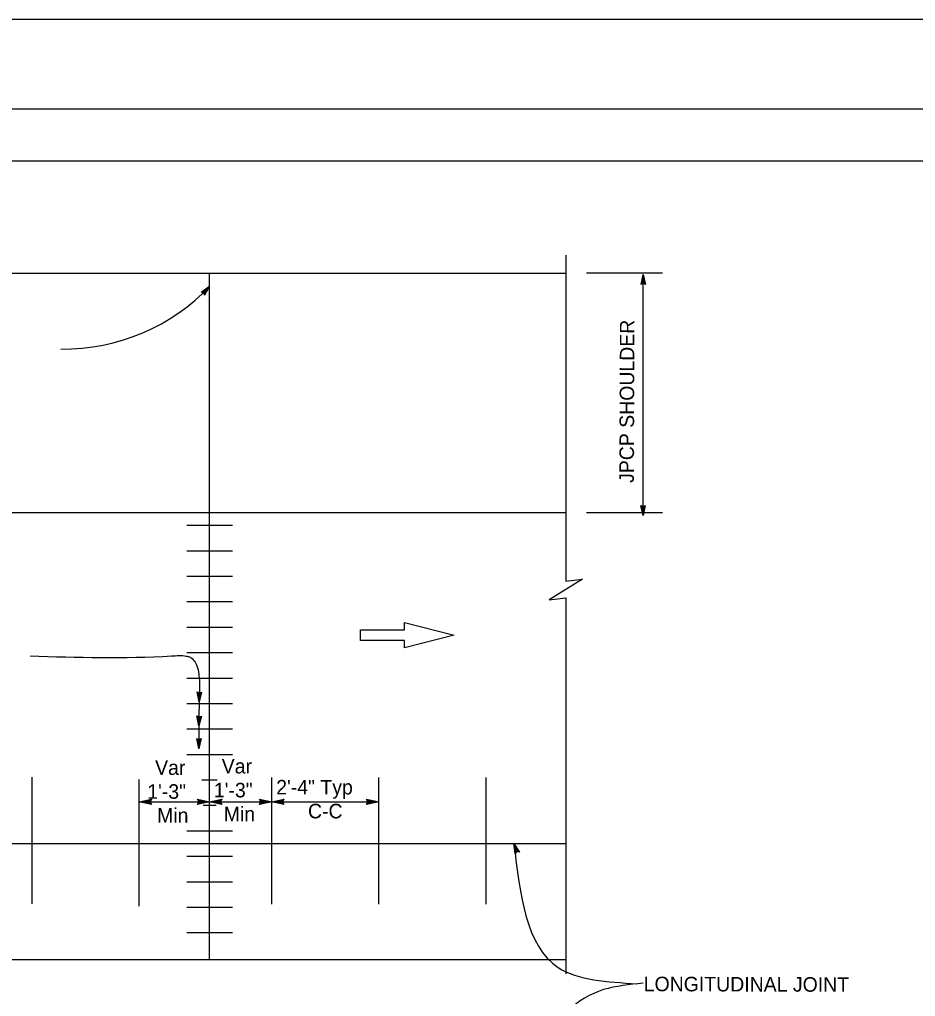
# Model space of a CAD drawing. Extents: x -894 to 866, y -472 to 714.
# Drawn here: x -169 to 262, y 243.4 to 713.6 of the extents above; entities that cross this region are included whole.
import ezdxf

# ---------------------------------------------------------------- set-up
doc = ezdxf.new("R2010")
doc.units = 0
for name, color, linetype in [('border_PLOTTING-ELEMENTS', 7, 'Continuous'), ('border_rw_22x34_Cut_Lines', 7, 'Continuous'), ('border_SHEET', 7, 'Continuous'), ('pp_PRESENTATION', 7, 'Continuous'), ('rd_PAVEMENT', 7, 'Continuous'), ('rd_PAVEMENT-anno', 7, 'Continuous'), ('STR_Reinforcement A', 7, 'Continuous'), ('STR_Reinforcement B', 7, 'Continuous')]:
    doc.layers.add(name, color=color, linetype=linetype)

msp = doc.modelspace()

# ---------------------------------------------------------------- linework, layer by layer
at = {"layer": 'border_PLOTTING-ELEMENTS'}
for points in [[(-894.04, -472.45), (865.96, -472.45), (865.96, 713.55), (-894.04, 713.55)], [(-864.04, 670.55), (835.96, 670.55), (835.96, -429.45), (-864.04, -429.45)]]:
    msp.add_lwpolyline(points, close=True, dxfattribs=at)
at = {"layer": 'border_rw_22x34_Cut_Lines'}
msp.add_lwpolyline([(-864.04, 670.55), (835.96, 670.55), (835.96, -429.45), (-864.04, -429.45)], close=True, dxfattribs=at)
at = {"layer": 'border_SHEET'}
msp.add_line((-814.04, 645.55), (810.96, 645.55), dxfattribs=at)
at = {"layer": 'pp_PRESENTATION'}
for p, q in [((16.21, 419.75), (16.21, 423.39)), ((16.21, 423.39), (40.12, 417.25)), ((-4.89, 417.25), (-4.89, 419.75)), ((-4.89, 419.75), (16.21, 419.75)), ((-4.89, 414.75), (-4.89, 417.25)), ((16.21, 414.75), (-4.89, 414.75)), ((40.12, 417.25), (16.21, 411.11)), ((16.21, 411.11), (16.21, 414.75))]:
    msp.add_line(p, q, dxfattribs=at)
at = {"layer": 'rd_PAVEMENT'}
for p, q in [((93.8, 600.18), (93.8, 443.22)), ((-391.27, 591.46), (93.8, 591.46)), ((-77.54, 261.16), (-77.54, 591.46)), ((-391.27, 476.27), (93.8, 476.27)), ((-77.54, 261.16), (-77.54, 476.27)), ((101.8, 444.22), (85.8, 434.22)), ((93.8, 443.22), (101.8, 444.22)), ((85.8, 434.22), (93.8, 435.22)), ((93.8, 435.22), (93.8, 254.26)), ((-657.74, 316.97), (50.2, 316.97)), ((-28.53, 316.97), (-0.97, 316.97)), ((-28.53, 316.97), (-0.97, 316.97)), ((50.2, 316.97), (93.8, 316.97)), ((-282.09, 261.16), (93.8, 261.16))]:
    msp.add_line(p, q, dxfattribs=at)
at = {"layer": 'rd_PAVEMENT-anno'}
for p, q in [((103.8, 591.56), (140.36, 591.56)), ((129.99, 586.02), (131.06, 590.82)), ((130.28, 586.2), (131.06, 589.72)), ((130.57, 586.38), (131.06, 588.61)), ((131.04, 475), (131.04, 590.21)), ((131.06, 590.82), (131.06, 590.82)), ((131.06, 590.82), (132.13, 586.02)), ((131.06, 588.61), (131.56, 586.35)), ((131.07, 589.71), (131.84, 586.21)), ((-81.57, 582.35), (-77.56, 585.19)), ((-81.24, 582.29), (-78.3, 584.37)), ((-80.9, 582.23), (-79.04, 583.55)), ((-79.04, 583.55), (-80.18, 581.54)), ((-78.3, 584.37), (-80.07, 581.25)), ((-77.56, 585.19), (-79.98, 580.92)), ((-77.56, 585.19), (-77.56, 585.19)), ((131.06, 586.66), (129.99, 586.02)), ((129.99, 586.02), (129.99, 586.02)), ((130.84, 586.53), (131.06, 587.51)), ((131.06, 587.51), (131.28, 586.54)), ((132.13, 586.02), (131.06, 586.66)), ((132.13, 586.02), (132.13, 586.02)), ((-80.34, 582.11), (-81.57, 582.35)), ((-81.57, 582.35), (-81.57, 582.35)), ((-80.6, 582.15), (-79.78, 582.73)), ((-79.98, 580.92), (-80.34, 582.11)), ((-79.78, 582.73), (-80.27, 581.87)), ((-79.98, 580.92), (-79.98, 580.92)), ((130.96, 474.81), (129.89, 479.62)), ((129.89, 479.61), (129.89, 479.61)), ((129.89, 479.61), (130.96, 478.97)), ((130.96, 478.97), (132.03, 479.61)), ((132.03, 479.61), (130.96, 474.81)), ((132.03, 479.61), (132.03, 479.61)), ((103.8, 476.25), (140.36, 476.25)), ((130.96, 475.93), (130.18, 479.43)), ((130.96, 477.03), (130.46, 479.29)), ((130.96, 478.13), (130.75, 479.1)), ((131.75, 479.44), (130.96, 475.92)), ((131.46, 479.25), (130.96, 477.03)), ((131.18, 479.11), (130.96, 478.13)), ((130.96, 474.81), (130.96, 474.81)), ((-82.59, 385.13), (-83.52, 389.96)), ((-83.52, 389.95), (-83.52, 389.95)), ((-83.52, 389.95), (-82.48, 389.28)), ((-82.57, 386.24), (-83.24, 389.76)), ((-82.53, 387.34), (-82.97, 389.61)), ((-82.5, 388.44), (-82.68, 389.41)), ((-81.39, 389.89), (-82.59, 385.13)), ((-81.68, 389.73), (-82.56, 386.23)), ((-81.97, 389.55), (-82.53, 387.34)), ((-82.25, 389.42), (-82.5, 388.44)), ((-82.48, 389.28), (-81.39, 389.89)), ((-81.39, 389.89), (-81.39, 389.89)), ((-82.59, 385.13), (-82.59, 385.13)), ((-82.72, 373.54), (-83.65, 378.37)), ((-83.65, 378.37), (-83.65, 378.37)), ((-83.65, 378.37), (-82.61, 377.7)), ((-82.69, 374.65), (-83.37, 378.17)), ((-82.66, 375.75), (-83.1, 378.02)), ((-82.63, 376.85), (-82.81, 377.82)), ((-81.52, 378.3), (-82.72, 373.54)), ((-81.8, 378.14), (-82.69, 374.64)), ((-82.1, 377.96), (-82.66, 375.75)), ((-82.38, 377.83), (-82.63, 376.85)), ((-82.61, 377.7), (-81.52, 378.3)), ((-81.52, 378.3), (-81.52, 378.3)), ((-82.72, 373.54), (-82.72, 373.54)), ((-82.74, 362.68), (-83.76, 367.49)), ((-83.76, 367.49), (-83.76, 367.49)), ((-83.76, 367.49), (-82.7, 366.84)), ((-82.73, 363.8), (-83.47, 367.3)), ((-82.71, 364.89), (-83.2, 367.16)), ((-82.7, 366), (-82.91, 366.97)), ((-81.62, 367.47), (-82.74, 362.68)), ((-81.91, 367.3), (-82.73, 363.79)), ((-82.2, 367.12), (-82.71, 364.89)), ((-82.7, 366.84), (-81.62, 367.47)), ((-82.48, 366.98), (-82.7, 366)), ((-81.62, 367.47), (-81.62, 367.47)), ((-82.74, 362.68), (-82.74, 362.68)), ((-111.38, 337.06), (-77.54, 337.06)), ((-77.54, 337.06), (-47.69, 337.06)), ((-47.69, 337.06), (3.88, 337.06)), ((69.5, 312.1), (68.88, 316.98)), ((68.88, 316.98), (68.88, 316.98)), ((68.88, 316.98), (71.51, 312.82)), ((69.71, 312.36), (69.25, 315.94)), ((69.26, 315.93), (71.17, 312.9)), ((70.29, 313.07), (69.5, 312.1)), ((69.5, 312.1), (69.5, 312.1)), ((69.91, 312.63), (69.63, 314.9)), ((69.63, 314.9), (70.87, 312.94)), ((70.13, 312.86), (70, 313.86)), ((70, 313.86), (70.53, 313.02)), ((71.51, 312.82), (70.29, 313.07)), ((71.51, 312.82), (71.51, 312.82))]:
    msp.add_line(p, q, dxfattribs=at)
for points in [[(-105.48, 335.74), (-111.38, 337.06), (-105.47, 338.37), (-105.69, 338.02), (-110.01, 337.07), (-105.68, 336.09), (-105.89, 336.44), (-108.66, 337.06), (-105.89, 337.67), (-106.11, 337.32), (-107.3, 337.06), (-106.1, 336.79), (-106.26, 337.06), (-105.47, 338.37), (-106.26, 337.06)], [(-83.45, 338.38), (-77.54, 337.06), (-83.45, 335.75), (-83.24, 336.1), (-78.91, 337.06), (-83.24, 338.03), (-83.03, 337.68), (-80.26, 337.06), (-83.03, 336.45), (-82.82, 336.8), (-81.62, 337.07), (-82.82, 337.33), (-82.66, 337.06), (-83.45, 335.75), (-82.66, 337.06)], [(-71.63, 335.74), (-77.54, 337.06), (-71.63, 338.37), (-71.84, 338.02), (-76.17, 337.07), (-71.84, 336.09), (-72.05, 336.44), (-74.82, 337.06), (-72.05, 337.67), (-72.26, 337.32), (-73.46, 337.06), (-72.26, 336.79), (-72.42, 337.06), (-71.63, 338.37), (-72.42, 337.06)], [(-53.6, 338.38), (-47.69, 337.06), (-53.6, 335.75), (-53.39, 336.1), (-49.06, 337.06), (-53.39, 338.03), (-53.18, 337.68), (-50.41, 337.06), (-53.18, 336.45), (-52.97, 336.8), (-51.77, 337.07), (-52.97, 337.33), (-52.81, 337.06), (-53.6, 335.75), (-52.81, 337.06)], [(-41.79, 335.74), (-47.69, 337.06), (-41.79, 338.37), (-42, 338.02), (-46.32, 337.07), (-42, 336.09), (-42.2, 336.44), (-44.97, 337.06), (-42.21, 337.67), (-42.42, 337.32), (-43.61, 337.06), (-42.41, 336.79), (-42.58, 337.06), (-41.79, 338.37), (-42.58, 337.06)], [(-2.03, 338.38), (3.88, 337.06), (-2.03, 335.75), (-1.82, 336.1), (2.51, 337.06), (-1.82, 338.03), (-1.61, 337.68), (1.16, 337.06), (-1.61, 336.45), (-1.4, 336.8), (-0.2, 337.07), (-1.4, 337.33), (-1.24, 337.06), (-2.03, 335.75), (-1.24, 337.06)]]:
    msp.add_lwpolyline(points, close=True, dxfattribs=at)
msp.add_ellipse((-148.85, 640.2), major_axis=(93.27, 0), ratio=0.91455, start_param=4.709473, end_param=5.582789, dxfattribs=at)
for points in [[(-163.92, 407.26), (-95.82, 407.26), (-88.83, 407.21), (-88.02, 407.05), (-86.61, 406.44), (-84.51, 404.2), (-82.57, 396.74), (-82.45, 387.46), (-82.72, 378.93), (-82.72, 362.49)], [(68.91, 316.99), (90.13, 257.34), (127.87, 249.5)], [(131.01, 249.68), (111.96, 246.63), (63.5, 175.22)]]:
    msp.add_spline(points, degree=3, dxfattribs=at)
at = {"layer": 'STR_Reinforcement A'}
for p, q in [((-88.56, 470.15), (-66.52, 470.15)), ((-88.56, 457.89), (-66.52, 457.89)), ((-88.56, 445.64), (-66.52, 445.64)), ((-88.56, 433.39), (-66.52, 433.39)), ((-88.56, 421.13), (-66.52, 421.13)), ((-88.56, 408.88), (-66.52, 408.88)), ((-88.56, 396.62), (-66.52, 396.62)), ((-88.56, 384.37), (-66.52, 384.37)), ((-88.56, 372.12), (-66.52, 372.12)), ((-88.56, 359.86), (-66.52, 359.86)), ((-81.32, 347.61), (-73.92, 347.61)), ((-80.71, 335.35), (-74.42, 335.35)), ((-88.56, 323.1), (-66.52, 323.1)), ((-88.56, 310.84), (-66.52, 310.84)), ((-88.56, 298.59), (-66.52, 298.59)), ((-88.56, 286.34), (-66.52, 286.34)), ((-88.56, 274.08), (-66.52, 274.08))]:
    msp.add_line(p, q, dxfattribs=at)
at = {"layer": 'STR_Reinforcement B'}
for p, q in [((-162.95, 287.93), (-162.95, 348.93)), ((-47.69, 287.78), (-47.69, 348.77)), ((3.88, 287.78), (3.88, 348.77)), ((55.45, 287.78), (55.45, 348.77)), ((-111.38, 286.8), (-111.38, 347.8))]:
    msp.add_line(p, q, dxfattribs=at)

# ---------------------------------------------------------------- texts
at = {"layer": 'rd_PAVEMENT-anno'}
for s, rotation, p in [('JPCP SHOULDER', 89.7918, (126.56, 490.52)), ('LONGITUDINAL JOINT', 359.8239, (131.28, 245.89))]:
    msp.add_text(s, height=7, rotation=rotation, dxfattribs=at).set_placement(p)
for s, p in [('Var', (-71.72, 350.68)), ('Var', (-103.77, 349.99)), ('1\'-3"', (-107.53, 338.49)), ('1\'-3"', (-75.48, 339.18)), ('2\'-4" Typ', (-45.5, 340.58)), ('Min', (-102.81, 326.99)), ('Min', (-70.76, 327.68)), ('C-C', (-30.22, 329.08))]:
    msp.add_text(s, height=7, dxfattribs=at).set_placement(p)

doc.saveas('drawing.dxf')
